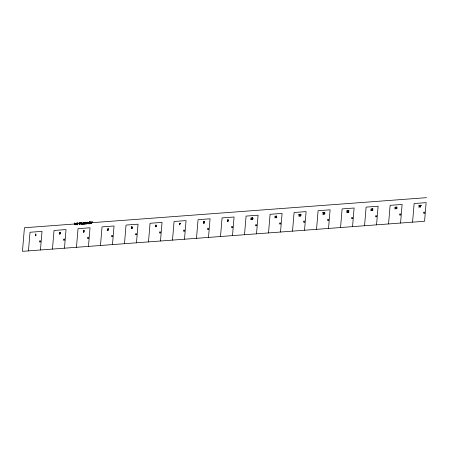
<?xml version="1.0" encoding="UTF-8"?>
<svg xmlns="http://www.w3.org/2000/svg" width="449" height="449" viewBox="0 0 449 449"><rect width="100%" height="100%" fill="white"/><g stroke="black" fill="none" stroke-linecap="round" stroke-linejoin="round"><path stroke-width="0.67" d="M83.256 231.897L83.862 232.217M156.387 225.241C156.011 224.219 154.529 226.532 155.775 226.846C157.419 226.245 155.09 225.196 156.112 225.836A1.235 1.05 -50.8 0 1 156.05 226.577L156.067 226.582M371.968 210.188C373.164 211.602 372.917 208.538 372.53 209.515M397.045 207.225L396.759 207.056M83.677 230.724L83.952 230.46M324.341 212.77L324.61 212.456M323.914 213.853C325.458 215.105 325.098 211.153 324.083 212.753M131.299 228.193C131.697 229.534 132.999 227.374 132 227.458A0.78 0.662 -50.8 0 1 131.944 228.356M28.45 250.884L30.016 232.262L42.021 231.364L40.455 249.986M35.381 234.226L35.376 234.311A0.859 0.73 -50.8 0 0 35.724 234.221M35.606 235.607L35.718 234.215M35.797 235.59L35.92 234.086M52.46 249.088L54.02 230.466L66.025 229.568L64.465 248.19M74.399 224.652L74.517 223.248M74.472 224.646L74.59 223.248M75.617 224.769L75.741 223.288M76.465 247.292L78.031 228.67L90.036 227.772L88.47 246.394M79.041 222.844L79.692 222.715M80.354 222.749L80.893 222.625L79.877 224.528M84.564 222.985L84.62 222.35M85.265 224.034L84.698 224.163L85.68 222.233M86.938 223.714L87.055 222.311M87.011 223.709L87.123 222.311L88.071 223.871M88.206 222.356L88.111 223.501L87.314 222.176M88.156 223.832L88.279 222.35M90.333 222.558L90.384 221.918M90.597 221.98L91.22 221.857M90.967 223.692L91.585 223.563M91.254 223.462L90.833 222.059M91.478 223.439L92.443 221.761L91.888 221.885M100.475 245.496L102.035 226.874L114.04 225.976L112.475 244.604M107.631 230.432L108.215 230.309M107.9 230.208L107.238 229.944L108.142 228.625M108.102 230.191L108.231 228.653M124.48 243.706L126.046 225.078L138.045 224.18L136.485 242.808M131.473 227.688L131.54 226.891M131.602 227.093L131.557 227.615L131.95 227.452M148.49 241.91L150.05 223.282L162.055 222.384L160.489 241.012M155.562 225.869L155.696 225.808A0.746 0.634 -50.8 0 1 155.82 225.151M172.495 240.114L174.06 221.486L186.06 220.588L184.5 239.216M196.499 238.318L198.065 219.69L210.07 218.792L208.504 237.42M220.51 236.522L222.07 217.894L234.075 216.996L232.515 235.624M244.514 234.726L246.08 216.098L258.085 215.2L256.519 233.828M251.042 219.454L251.159 218.062A0.859 0.73 -50.8 0 1 250.817 218.152L250.823 218.074A0.735 0.629 -50.8 0 0 251.317 217.883M251.238 219.438L251.361 217.933M268.524 232.93L270.085 214.302L282.09 213.404L280.524 232.032M275.102 217.681L275.22 216.295A0.859 0.73 -50.8 0 1 274.872 216.384L274.878 216.306A0.735 0.629 -50.8 0 0 275.377 216.109M275.293 217.67L275.422 216.16M276.169 216.289L276.174 216.205A0.735 0.629 -50.8 0 0 276.674 216.014M276.399 217.585L276.517 216.194A0.859 0.73 -50.8 0 1 276.169 216.283M276.59 217.574L276.719 216.064M292.529 231.134L294.095 212.506L306.1 211.608L304.534 230.236M298.849 214.51L298.838 214.594A0.859 0.73 -50.8 0 0 299.191 214.504M299.068 215.89L299.186 214.499M299.259 215.874L299.388 214.369M316.539 229.338L318.1 210.71L330.105 209.812L328.539 228.44M322.848 212.686L322.837 212.77A0.859 0.73 -50.8 0 0 323.19 212.68M323.067 214.066L323.185 212.674M323.263 214.05L323.387 212.545M340.544 227.542L342.11 208.914L354.109 208.016L352.549 226.644M346.83 210.935L346.824 211.019A0.859 0.73 -50.8 0 0 347.172 210.929M347.055 212.315L347.172 210.923M347.245 212.298L347.374 210.794M348.542 212.209L347.88 211.945L348.783 210.62M348.744 212.192L348.873 210.654M364.549 225.746L366.115 207.118L378.12 206.22L376.554 224.848M371.093 210.474L371.211 209.082A0.859 0.73 -50.8 0 1 370.863 209.172L370.868 209.094A0.735 0.629 -50.8 0 0 371.368 208.903M371.284 210.458L371.413 208.953M372.142 209.683L372.21 208.892M372.272 209.094L372.21 209.728M388.559 223.95L390.125 205.328L402.124 204.43L400.564 223.052M395.092 208.678L395.21 207.286A0.859 0.73 -50.8 0 1 394.862 207.376L394.867 207.298A0.735 0.629 -50.8 0 0 395.367 207.107M395.283 208.662L395.406 207.157M396.944 207.028C395.794 206.933 395.67 208.931 396.433 208.847C398.05 208.291 395.81 206.843 396.209 208.589M412.564 222.154L414.13 203.532L426.135 202.634L424.569 221.256L22.45 251.333L24.431 227.744L426.55 197.667M419.063 206.899L419.175 205.507A0.859 0.73 -50.8 0 1 418.833 205.597L418.838 205.519A0.735 0.629 -50.8 0 0 419.332 205.328M419.254 206.882L419.377 205.378M84.513 223.585C83.997 225.488 81.757 222.794 83.946 222.339A0.797 0.679 -50.8 0 1 84.204 222.378M90.283 223.119C89.609 225.19 87.606 222.176 89.71 221.907M83.419 230.792L83.789 230.41M204.239 222.833C204.037 223.871 202.695 222.362 204.071 222.53M84.451 223.557L84.401 223.748A0.623 0.528 -50.8 0 1 83.828 224.197A0.713 0.606 -50.8 0 1 83.329 223.961L83.329 223.961M90.221 223.125L90.17 223.316A0.623 0.528 -50.8 0 1 89.16 223.557M81.864 222.519L81.129 224.421M81.269 224.158L82.06 223.748L82.167 224.152M85.091 223.871L85.882 223.462L85.983 223.866M80.5 222.923L79.916 224.253L79.535 222.934M396.248 207.865L396.776 207.831M59.448 232.475L59.386 232.851M252.282 218.006L252.215 218.158A2.587 2.2 -50.8 0 0 252.17 218.427L252.186 219.46L252.731 219.202A3.098 2.632 -50.8 0 0 252.787 218.826L252.821 218.433A2.565 2.178 -50.8 0 0 252.826 218.102L252.568 217.832M300.117 214.47L300.055 214.847M91.994 222.059L91.506 222.811L91.102 222.053M155.674 225.825L155.55 226.593M180.245 223.512L180.071 223.866A1.257 1.072 -50.8 0 0 179.886 224.304A2.93 2.492 -50.8 0 0 179.808 224.781L179.555 224.938A1.97 1.673 -50.8 0 1 179.965 223.911M420.926 205.507L420.32 205.502M421.14 205.328L420.747 205.867A1.257 1.072 -50.8 0 0 420.567 206.299A2.93 2.492 -50.8 0 0 420.489 206.781L420.315 207.073M420.814 205.653L420.657 205.878A1.97 1.673 -50.8 0 0 420.219 206.933L420.247 207.034M131.54 227.727L131.888 227.514M132.006 228.401L131.377 228.317M372.659 210.418L372.047 210.328M59.274 233.94C60.957 232.908 59.577 231.662 59.498 232.874M299.943 215.935C300.813 215.542 301.184 213.853 300.185 214.392M59.515 232.391L59.824 232.223A0.763 0.645 -50.8 0 1 59.986 232.217L60.037 232.223A0.589 0.5 -50.8 0 1 60.289 232.369L60.379 232.694A0.645 0.544 -50.8 0 1 60.289 232.969A1.134 0.965 -50.8 0 1 60.127 233.16L60.11 233.183A3.44 2.924 -50.8 0 1 59.97 233.323L59.453 233.817L59.953 233.783A1.673 1.42 -50.8 0 0 60.138 233.761M227.441 221.082L227.615 221.469M300.403 214.319L300.151 214.875M83.811 230.472C84.659 230.399 84.148 233.261 83.688 231.286M300.392 214.246L300.493 214.218A0.763 0.645 -50.8 0 1 300.656 214.212L300.707 214.224A0.589 0.5 -50.8 0 1 300.959 214.364L301.049 214.695A0.645 0.544 -50.8 0 1 300.953 214.964A1.134 0.965 -50.8 0 1 300.796 215.155L300.779 215.183A3.44 2.924 -50.8 0 1 300.639 215.324L300.123 215.817L300.622 215.778A1.673 1.42 -50.8 0 0 300.808 215.756A1.173 0.999 -50.8 0 0 300.903 215.526L300.869 215.969L299.91 216.036M227.89 220.813L228.098 220.594A0.718 0.612 -50.8 0 0 228.199 220.251C228.025 218.629 227.031 221.486 228.176 220.611A1.072 0.909 -50.8 0 1 227.985 221.262M227.755 221.458L228.114 221.239A0.96 0.819 -50.8 0 0 228.305 220.942L228.423 220.476A1.504 1.274 -50.8 0 0 228.367 219.842L227.615 219.769A0.662 0.561 -50.8 0 0 227.856 220.874M35.499 235.736L36.043 235.781M83.795 231.207L84.042 230.5M252.433 219.617L252.972 218.972L252.798 217.832M396.473 208.768L396.725 208.577A1.235 1.05 -50.8 0 0 396.759 207.836M83.761 232.161L83.379 232.015M324.431 213.208L324.7 212.495M348.317 212.428L348.845 212.304M81.999 224.36L82.537 224.236M85.815 224.073L86.365 223.95M91.029 223.686L91.315 223.658M250.761 219.684L251.322 219.555M274.822 217.911L275.389 217.782M276.118 217.816L276.837 217.759M298.787 216.121L299.505 216.064M322.786 214.296L323.505 214.24M346.774 212.545L347.492 212.489M370.812 210.704L371.531 210.648M394.811 208.908L395.53 208.852M418.777 207.129L419.501 207.073M252.551 217.776L252.097 218.091A1.712 1.454 -50.8 0 0 252.007 219.37A0.567 0.483 -50.8 0 0 252.394 219.64M179.645 223.507L180.285 223.456M74.702 223.086L74.332 223.198M87.241 222.148L86.865 222.261M81.454 223.714L82.038 223.669L81.819 222.816M179.538 223.22L179.415 223.754A1.24 1.055 -50.8 0 1 179.471 223.568M420.219 205.221L420.084 205.777A1.24 1.055 -50.8 0 1 420.146 205.563M180.492 223.237L179.695 223.293M421.173 205.232L420.382 205.288M324.346 213.281L324.678 213.948L324.038 214.01M59.24 234.041L60.2 233.968L60.245 233.525A1.173 0.999 -50.8 0 1 60.188 233.716M89.733 221.986L90.053 222.092M83.969 222.418L84.289 222.524A0.746 0.634 -50.8 0 1 84.434 222.755L84.479 223.013M203.711 222.311L203.678 222.289A0.584 0.494 -50.8 0 0 203.346 223.03A0.584 0.494 -50.8 0 0 204.087 223.192A0.584 0.494 -50.8 0 0 204.284 222.378A1.448 1.229 -50.8 0 0 204.104 222.261C202.437 221.604 205.109 221.149 204.014 222.154C205.193 221.346 202.965 221.082 203.537 222.182M74.775 223.114L75.572 224.438M74.613 223.282L75.533 224.809M79.288 222.929L79.754 224.528M85.804 222.221L86.219 223.86M81.982 222.508L82.403 224.146M90.243 222.581L90.198 222.322A0.746 0.634 -50.8 0 0 89.671 221.941M89.127 223.467A1.173 0.999 -50.8 0 1 89.261 222.233A0.685 0.584 -50.8 0 1 89.43 222.092A0.718 0.612 -50.8 0 1 89.62 222.002M83.362 223.899A1.173 0.999 -50.8 0 1 83.497 222.665A0.685 0.584 -50.8 0 1 83.817 222.451M35.875 234.036A0.735 0.629 -50.8 0 1 35.381 234.215M396.31 207.825A0.746 0.634 -50.8 0 1 396.478 207.152M372.676 209.049A0.623 0.528 -50.8 0 1 372.305 209.026M372.967 208.774A0.937 0.797 -50.8 0 1 372.272 208.83M372.625 209.447A0.78 0.662 -50.8 0 1 372.608 210.357M347.33 210.744A0.735 0.629 -50.8 0 1 346.836 210.923M323.342 212.495A0.735 0.629 -50.8 0 1 322.848 212.674M299.343 214.319A0.735 0.629 -50.8 0 1 298.849 214.499M132.006 227.054A0.623 0.528 -50.8 0 1 131.636 227.031M132.298 226.779A0.937 0.797 -50.8 0 1 131.602 226.829M77.66 223.602L77.408 224.472A0.606 0.516 -50.8 0 1 76.577 224.579A1.302 1.106 -50.8 0 1 76.644 223.338L77.273 222.929L77.66 223.602M108.029 228.889L107.945 229.888L107.311 229.939L108.029 228.889M348.671 210.89L348.587 211.889L347.953 211.939L348.671 210.89M85.641 222.53L85.276 223.428L85.86 223.383L85.641 222.53M77.301 224.685A1.005 0.853 -50.8 0 0 77.694 223.052A1.005 0.853 -50.8 0 0 76.167 223.737A1.005 0.853 -50.8 0 0 77.301 224.685M424.243 213.224A0.662 0.561 -50.8 0 0 424.529 212.158A0.662 0.561 -50.8 0 0 423.519 212.579A0.662 0.561 -50.8 0 0 424.243 213.224M400.239 215.02A0.662 0.561 -50.8 0 0 400.525 213.954A0.662 0.561 -50.8 0 0 399.515 214.375A0.662 0.561 -50.8 0 0 400.239 215.02M376.234 216.816A0.662 0.561 -50.8 0 0 376.515 215.75A0.662 0.561 -50.8 0 0 375.504 216.171A0.662 0.561 -50.8 0 0 376.234 216.816M352.224 218.612A0.662 0.561 -50.8 0 0 352.51 217.541A0.662 0.561 -50.8 0 0 351.5 217.967A0.662 0.561 -50.8 0 0 352.224 218.612M328.219 220.408A0.662 0.561 -50.8 0 0 328.505 219.337A0.662 0.561 -50.8 0 0 327.489 219.763A0.662 0.561 -50.8 0 0 328.219 220.408M304.209 222.204A0.662 0.561 -50.8 0 0 304.495 221.133A0.662 0.561 -50.8 0 0 303.485 221.559A0.662 0.561 -50.8 0 0 304.209 222.204M280.204 224A0.662 0.561 -50.8 0 0 280.49 222.929A0.662 0.561 -50.8 0 0 279.474 223.355A0.662 0.561 -50.8 0 0 280.204 224M256.194 225.796A0.662 0.561 -50.8 0 0 256.48 224.725A0.662 0.561 -50.8 0 0 255.47 225.151A0.662 0.561 -50.8 0 0 256.194 225.796M232.189 227.592A0.662 0.561 -50.8 0 0 232.475 226.521A0.662 0.561 -50.8 0 0 231.459 226.947A0.662 0.561 -50.8 0 0 232.189 227.592M208.179 229.388A0.662 0.561 -50.8 0 0 208.465 228.317A0.662 0.561 -50.8 0 0 207.455 228.743A0.662 0.561 -50.8 0 0 208.179 229.388M184.174 231.184A0.662 0.561 -50.8 0 0 184.46 230.113A0.662 0.561 -50.8 0 0 183.45 230.539A0.662 0.561 -50.8 0 0 184.174 231.184M160.17 232.98A0.662 0.561 -50.8 0 0 160.45 231.909A0.662 0.561 -50.8 0 0 159.44 232.335A0.662 0.561 -50.8 0 0 160.17 232.98M136.159 234.776A0.662 0.561 -50.8 0 0 136.445 233.704A0.662 0.561 -50.8 0 0 135.435 234.131A0.662 0.561 -50.8 0 0 136.159 234.776M112.155 236.572A0.662 0.561 -50.8 0 0 112.441 235.501A0.662 0.561 -50.8 0 0 111.425 235.927A0.662 0.561 -50.8 0 0 112.155 236.572M88.144 238.368A0.662 0.561 -50.8 0 0 88.431 237.297A0.662 0.561 -50.8 0 0 87.42 237.723A0.662 0.561 -50.8 0 0 88.144 238.368M64.14 240.164A0.662 0.561 -50.8 0 0 64.426 239.093A0.662 0.561 -50.8 0 0 63.41 239.519A0.662 0.561 -50.8 0 0 64.14 240.164M40.129 241.96A0.662 0.561 -50.8 0 0 40.416 240.888A0.662 0.561 -50.8 0 0 39.405 241.315A0.662 0.561 -50.8 0 0 40.129 241.96"/></g></svg>
